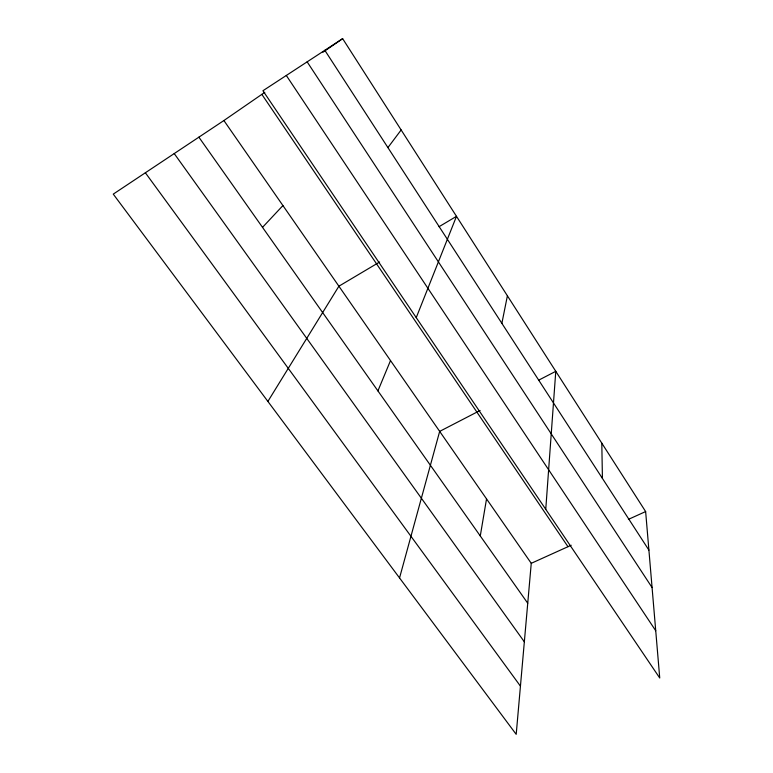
<?xml version="1.0" encoding="UTF-8"?>
<svg xmlns="http://www.w3.org/2000/svg" width="773" height="773" viewBox="0 0 773 773"><rect width="100%" height="100%" fill="white"/><g stroke="black" fill="none" stroke-linecap="round" stroke-linejoin="round"><path stroke-width="1.16" d="M545.757 509.31L555.777 371.32L538.733 380.142M223.899 120.53L531.254 563.314L516.2 734.35L113.264 194.12L223.899 120.53L264.801 92.325M480.275 535.95L486.536 498.885M501.87 323.346L507.397 295.808M399.544 577.953L439.673 431.382L480.101 410.473M416.241 317.626L456.485 216.334L439.054 226.692M377.92 390.906L390.52 360.566M267.883 401.429L338.893 286.203L379.62 262.008M387.92 147.595L401.148 129.961M262.52 227.349L282.918 205.57M322.921 52.255L342.642 38.65L645.639 511.571L659.736 678.008L262.936 90.741L342.642 38.65M531.254 563.314L571.218 545.236M628.401 519.369L645.639 511.571M145.363 172.766L520.442 686.144M174.225 153.566L524.345 641.832M198.883 137.169L527.737 603.22M261.854 94.364L567.981 546.695M286.31 75.464L655.736 630.749M307.152 61.85L652.074 587.548M324.824 50.293L648.895 550.096M601.8 443.151L602.428 478.419"/></g></svg>
